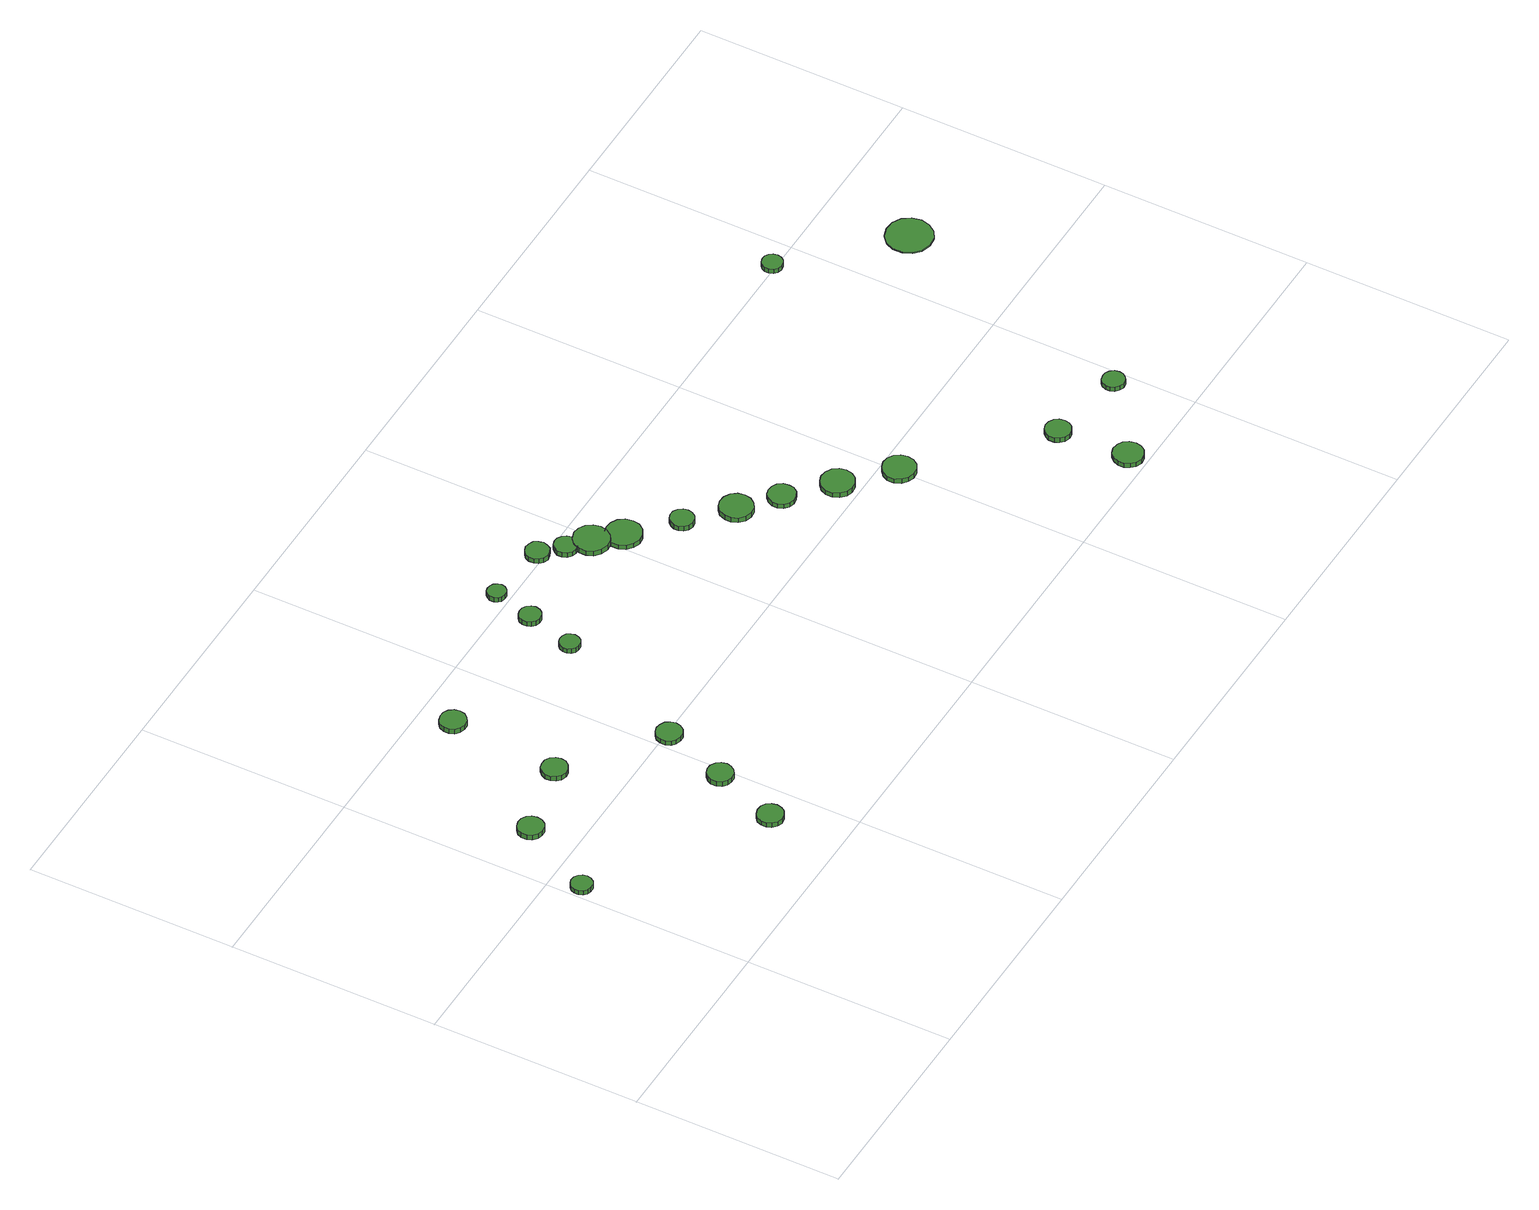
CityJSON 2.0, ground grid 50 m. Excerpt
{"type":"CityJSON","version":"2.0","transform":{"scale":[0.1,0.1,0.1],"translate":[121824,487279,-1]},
"CityObjects":{
"tree1":{"type":"SolitaryVegetationObject","attributes":{"function":"something"},"geometry":[{"type":"MultiSurface","lod":"1","boundaries":[[[0,1,2,3,4,5,6,7,8,9,10,11,12,13,14]],[[15,16,17,18,19,20,21,22,23,24,25,26,27,28,29]],[[0,29,28,1]],[[1,28,27,2]],[[2,27,26,3]],[[3,26,25,4]],[[4,25,24,5]],[[5,24,23,6]],[[6,23,22,7]],[[7,22,21,8]],[[8,21,20,9]],[[9,20,19,10]],[[10,19,18,11]],[[11,18,17,12]],[[12,17,16,13]],[[13,16,15,14]],[[14,15,29,0]]]}]},
"tree2":{"type":"SolitaryVegetationObject","attributes":{"function":"something"},"geometry":[{"type":"MultiSurface","lod":"1","boundaries":[[[30,31,32,33,34,35,36,37,38,39,40,41,42,43,44]],[[45,46,47,48,49,50,51,52,53,54,55,56,57,58,59]],[[30,59,58,31]],[[31,58,57,32]],[[32,57,56,33]],[[33,56,55,34]],[[34,55,54,35]],[[35,54,53,36]],[[36,53,52,37]],[[37,52,51,38]],[[38,51,50,39]],[[39,50,49,40]],[[40,49,48,41]],[[41,48,47,42]],[[42,47,46,43]],[[43,46,45,44]],[[44,45,59,30]]]}]},
"tree3":{"type":"SolitaryVegetationObject","attributes":{"function":"something"},"geometry":[{"type":"MultiSurface","lod":"1","boundaries":[[[60,61,62,63,64,65,66,67,68,69,70,71,72,73,74]],[[75,76,77,78,79,80,81,82,83,84,85,86,87,88,89]],[[60,89,88,61]],[[61,88,87,62]],[[62,87,86,63]],[[63,86,85,64]],[[64,85,84,65]],[[65,84,83,66]],[[66,83,82,67]],[[67,82,81,68]],[[68,81,80,69]],[[69,80,79,70]],[[70,79,78,71]],[[71,78,77,72]],[[72,77,76,73]],[[73,76,75,74]],[[74,75,89,60]]]}]},
"tree4":{"type":"SolitaryVegetationObject","attributes":{"function":"something"},"geometry":[{"type":"MultiSurface","lod":"1","boundaries":[[[90,91,92,93,94,95,96,97,98,99,100,101,102,103,104]],[[105,106,107,108,109,110,111,112,113,114,115,116,117,118,119]],[[90,119,118,91]],[[91,118,117,92]],[[92,117,116,93]],[[93,116,115,94]],[[94,115,114,95]],[[95,114,113,96]],[[96,113,112,97]],[[97,112,111,98]],[[98,111,110,99]],[[99,110,109,100]],[[100,109,108,101]],[[101,108,107,102]],[[102,107,106,103]],[[103,106,105,104]],[[104,105,119,90]]]}]},
"tree5":{"type":"SolitaryVegetationObject","attributes":{"function":"something"},"geometry":[{"type":"MultiSurface","lod":"1","boundaries":[[[120,121,122,123,124,125,126,127,128,129,130,131,132,133,134]],[[135,136,137,138,139,140,141,142,143,144,145,146,147,148,149]],[[120,149,148,121]],[[121,148,147,122]],[[122,147,146,123]],[[123,146,145,124]],[[124,145,144,125]],[[125,144,143,126]],[[126,143,142,127]],[[127,142,141,128]],[[128,141,140,129]],[[129,140,139,130]],[[130,139,138,131]],[[131,138,137,132]],[[132,137,136,133]],[[133,136,135,134]],[[134,135,149,120]]]}]},
"tree6":{"type":"SolitaryVegetationObject","attributes":{"function":"something"},"geometry":[{"type":"MultiSurface","lod":"1","boundaries":[[[150,151,152,153,154,155,156,157,158,159,160,161,162,163,164]],[[165,166,167,168,169,170,171,172,173,174,175,176,177,178,179]],[[150,179,178,151]],[[151,178,177,152]],[[152,177,176,153]],[[153,176,175,154]],[[154,175,174,155]],[[155,174,173,156]],[[156,173,172,157]],[[157,172,171,158]],[[158,171,170,159]],[[159,170,169,160]],[[160,169,168,161]],[[161,168,167,162]],[[162,167,166,163]],[[163,166,165,164]],[[164,165,179,150]]]}]},
"tree7":{"type":"SolitaryVegetationObject","attributes":{"function":"something"},"geometry":[{"type":"MultiSurface","lod":"1","boundaries":[[[180,181,182,183,184,185,186,187,188,189,190,191,192,193,194]],[[195,196,197,198,199,200,201,202,203,204,205,206,207,208,209]],[[180,209,208,181]],[[181,208,207,182]],[[182,207,206,183]],[[183,206,205,184]],[[184,205,204,185]],[[185,204,203,186]],[[186,203,202,187]],[[187,202,201,188]],[[188,201,200,189]],[[189,200,199,190]],[[190,199,198,191]],[[191,198,197,192]],[[192,197,196,193]],[[193,196,195,194]],[[194,195,209,180]]]}]},
"tree8":{"type":"SolitaryVegetationObject","attributes":{"function":"something"},"geometry":[{"type":"MultiSurface","lod":"1","boundaries":[[[210,211,212,213,214,215,216,217,218,219,220,221,222,223,224]],[[225,226,227,228,229,230,231,232,233,234,235,236,237,238,239]],[[210,239,238,211]],[[211,238,237,212]],[[212,237,236,213]],[[213,236,235,214]],[[214,235,234,215]],[[215,234,233,216]],[[216,233,232,217]],[[217,232,231,218]],[[218,231,230,219]],[[219,230,229,220]],[[220,229,228,221]],[[221,228,227,222]],[[222,227,226,223]],[[223,226,225,224]],[[224,225,239,210]]]}]},
"tree9":{"type":"SolitaryVegetationObject","attributes":{"function":"something"},"geometry":[{"type":"MultiSurface","lod":"1","boundaries":[[[240,241,242,243,244,245,246,247,248,249,250,251,252,253,254]],[[255,256,257,258,259,260,261,262,263,264,265,266,267,268,269]],[[240,269,268,241]],[[241,268,267,242]],[[242,267,266,243]],[[243,266,265,244]],[[244,265,264,245]],[[245,264,263,246]],[[246,263,262,247]],[[247,262,261,248]],[[248,261,260,249]],[[249,260,259,250]],[[250,259,258,251]],[[251,258,257,252]],[[252,257,256,253]],[[253,256,255,254]],[[254,255,269,240]]]}]},
"tree10":{"type":"SolitaryVegetationObject","attributes":{"function":"something"},"geometry":[{"type":"MultiSurface","lod":"1","boundaries":[[[270,271,272,273,274,275,276,277,278,279,280,281,282,283,284]],[[285,286,287,288,289,290,291,292,293,294,295,296,297,298,299]],[[270,299,298,271]],[[271,298,297,272]],[[272,297,296,273]],[[273,296,295,274]],[[274,295,294,275]],[[275,294,293,276]],[[276,293,292,277]],[[277,292,291,278]],[[278,291,290,279]],[[279,290,289,280]],[[280,289,288,281]],[[281,288,287,282]],[[282,287,286,283]],[[283,286,285,284]],[[284,285,299,270]]]}]},
"tree11":{"type":"SolitaryVegetationObject","attributes":{"function":"something"},"geometry":[{"type":"MultiSurface","lod":"1","boundaries":[[[300,301,302,303,304,305,306,307,308,309,310,311,312,313,314]],[[315,316,317,318,319,320,321,322,323,324,325,326,327,328,329]],[[300,329,328,301]],[[301,328,327,302]],[[302,327,326,303]],[[303,326,325,304]],[[304,325,324,305]],[[305,324,323,306]],[[306,323,322,307]],[[307,322,321,308]],[[308,321,320,309]],[[309,320,319,310]],[[310,319,318,311]],[[311,318,317,312]],[[312,317,316,313]],[[313,316,315,314]],[[314,315,329,300]]]}]},
"tree12":{"type":"SolitaryVegetationObject","attributes":{"function":"something"},"geometry":[{"type":"MultiSurface","lod":"1","boundaries":[[[330,331,332,333,334,335,336,337,338,339,340,341,342,343,344]],[[345,346,347,348,349,350,351,352,353,354,355,356,357,358,359]],[[330,359,358,331]],[[331,358,357,332]],[[332,357,356,333]],[[333,356,355,334]],[[334,355,354,335]],[[335,354,353,336]],[[336,353,352,337]],[[337,352,351,338]],[[338,351,350,339]],[[339,350,349,340]],[[340,349,348,341]],[[341,348,347,342]],[[342,347,346,343]],[[343,346,345,344]],[[344,345,359,330]]]}]},
"tree13":{"type":"SolitaryVegetationObject","attributes":{"function":"something"},"geometry":[{"type":"MultiSurface","lod":"1","boundaries":[[[360,361,362,363,364,365,366,367,368,369,370,371,372,373,374]],[[375,376,377,378,379,380,381,382,383,384,385,386,387,388,389]],[[360,389,388,361]],[[361,388,387,362]],[[362,387,386,363]],[[363,386,385,364]],[[364,385,384,365]],[[365,384,383,366]],[[366,383,382,367]],[[367,382,381,368]],[[368,381,380,369]],[[369,380,379,370]],[[370,379,378,371]],[[371,378,377,372]],[[372,377,376,373]],[[373,376,375,374]],[[374,375,389,360]]]}]},
"tree14":{"type":"SolitaryVegetationObject","attributes":{"function":"something"},"geometry":[{"type":"MultiSurface","lod":"1","boundaries":[[[390,391,392,393,394,395,396,397,398,399,400,401,402,403,404]],[[405,406,407,408,409,410,411,412,413,414,415,416,417,418,419]],[[390,419,418,391]],[[391,418,417,392]],[[392,417,416,393]],[[393,416,415,394]],[[394,415,414,395]],[[395,414,413,396]],[[396,413,412,397]],[[397,412,411,398]],[[398,411,410,399]],[[399,410,409,400]],[[400,409,408,401]],[[401,408,407,402]],[[402,407,406,403]],[[403,406,405,404]],[[404,405,419,390]]]}]},
"tree15":{"type":"SolitaryVegetationObject","attributes":{"function":"something"},"geometry":[{"type":"MultiSurface","lod":"1","boundaries":[[[420,421,422,423,424,425,426,427,428,429,430,431,432,433,434]],[[435,436,437,438,439,440,441,442,443,444,445,446,447,448,449]],[[420,449,448,421]],[[421,448,447,422]],[[422,447,446,423]],[[423,446,445,424]],[[424,445,444,425]],[[425,444,443,426]],[[426,443,442,427]],[[427,442,441,428]],[[428,441,440,429]],[[429,440,439,430]],[[430,439,438,431]],[[431,438,437,432]],[[432,437,436,433]],[[433,436,435,434]],[[434,435,449,420]]]}]},
"tree16":{"type":"SolitaryVegetationObject","attributes":{"function":"something"},"geometry":[{"type":"MultiSurface","lod":"1","boundaries":[[[450,451,452,453,454,455,456,457,458,459,460,461,462,463,464]],[[465,466,467,468,469,470,471,472,473,474,475,476,477,478,479]],[[450,479,478,451]],[[451,478,477,452]],[[452,477,476,453]],[[453,476,475,454]],[[454,475,474,455]],[[455,474,473,456]],[[456,473,472,457]],[[457,472,471,458]],[[458,471,470,459]],[[459,470,469,460]],[[460,469,468,461]],[[461,468,467,462]],[[462,467,466,463]],[[463,466,465,464]],[[464,465,479,450]]]}]},
"tree17":{"type":"SolitaryVegetationObject","attributes":{"function":"something"},"geometry":[{"type":"MultiSurface","lod":"1","boundaries":[[[480,481,482,483,484,485,486,487,488,489,490,491,492,493,494]],[[495,496,497,498,499,500,501,502,503,504,505,506,507,508,509]],[[480,509,508,481]],[[481,508,507,482]],[[482,507,506,483]],[[483,506,505,484]],[[484,505,504,485]],[[485,504,503,486]],[[486,503,502,487]],[[487,502,501,488]],[[488,501,500,489]],[[489,500,499,490]],[[490,499,498,491]],[[491,498,497,492]],[[492,497,496,493]],[[493,496,495,494]],[[494,495,509,480]]]}]},
"tree18":{"type":"SolitaryVegetationObject","attributes":{"function":"something"},"geometry":[{"type":"MultiSurface","lod":"1","boundaries":[[[510,511,512,513,514,515,516,517,518,519,520,521,522,523,524]],[[525,526,527,528,529,530,531,532,533,534,535,536,537,538,539]],[[510,539,538,511]],[[511,538,537,512]],[[512,537,536,513]],[[513,536,535,514]],[[514,535,534,515]],[[515,534,533,516]],[[516,533,532,517]],[[517,532,531,518]],[[518,531,530,519]],[[519,530,529,520]],[[520,529,528,521]],[[521,528,527,522]],[[522,527,526,523]],[[523,526,525,524]],[[524,525,539,510]]]}]},
"tree19":{"type":"SolitaryVegetationObject","attributes":{"function":"something"},"geometry":[{"type":"MultiSurface","lod":"1","boundaries":[[[540,541,542,543,544,545,546,547,548,549,550,551,552,553,554]],[[555,556,557,558,559,560,561,562,563,564,565,566,567,568,569]],[[540,569,568,541]],[[541,568,567,542]],[[542,567,566,543]],[[543,566,565,544]],[[544,565,564,545]],[[545,564,563,546]],[[546,563,562,547]],[[547,562,561,548]],[[548,561,560,549]],[[549,560,559,550]],[[550,559,558,551]],[[551,558,557,552]],[[552,557,556,553]],[[553,556,555,554]],[[554,555,569,540]]]}]},
"tree20":{"type":"SolitaryVegetationObject","attributes":{"function":"something"},"geometry":[{"type":"MultiSurface","lod":"1","boundaries":[[[570,571,572,573,574,575,576,577,578,579,580,581,582,583,584]],[[585,586,587,588,589,590,591,592,593,594,595,596,597,598,599]],[[570,599,598,571]],[[571,598,597,572]],[[572,597,596,573]],[[573,596,595,574]],[[574,595,594,575]],[[575,594,593,576]],[[576,593,592,577]],[[577,592,591,578]],[[578,591,590,579]],[[579,590,589,580]],[[580,589,588,581]],[[581,588,587,582]],[[582,587,586,583]],[[583,586,585,584]],[[584,585,599,570]]]}]},
"tree21":{"type":"SolitaryVegetationObject","attributes":{"function":"something"},"geometry":[{"type":"MultiSurface","lod":"1","boundaries":[[[600,601,602,603,604,605,606,607,608,609,610,611,612,613,614]],[[615,616,617,618,619,620,621,622,623,624,625,626,627,628,629]],[[600,629,628,601]],[[601,628,627,602]],[[602,627,626,603]],[[603,626,625,604]],[[604,625,624,605]],[[605,624,623,606]],[[606,623,622,607]],[[607,622,621,608]],[[608,621,620,609]],[[609,620,619,610]],[[610,619,618,611]],[[611,618,617,612]],[[612,617,616,613]],[[613,616,615,614]],[[614,615,629,600]]]}]},
"tree22":{"type":"SolitaryVegetationObject","attributes":{"function":"something"},"geometry":[{"type":"MultiSurface","lod":"1","boundaries":[[[630,631,632,633,634,635,636,637,638,639,640,641,642,643,644]],[[645,646,647,648,649,650,651,652,653,654,655,656,657,658,659]],[[630,659,658,631]],[[631,658,657,632]],[[632,657,656,633]],[[633,656,655,634]],[[634,655,654,635]],[[635,654,653,636]],[[636,653,652,637]],[[637,652,651,638]],[[638,651,650,639]],[[639,650,649,640]],[[640,649,648,641]],[[641,648,647,642]],[[642,647,646,643]],[[643,646,645,644]],[[644,645,659,630]]]}]},
"tree23":{"type":"SolitaryVegetationObject","attributes":{"function":"something"},"geometry":[{"type":"MultiSurface","lod":"1","boundaries":[[[660,661,662,663,664,665,666,667,668,669,670,671,672,673,674]],[[675,676,677,678,679,680,681,682,683,684,685,686,687,688,689]],[[660,689,688,661]],[[661,688,687,662]],[[662,687,686,663]],[[663,686,685,664]],[[664,685,684,665]],[[665,684,683,666]],[[666,683,682,667]],[[667,682,681,668]],[[668,681,680,669]],[[669,680,679,670]],[[670,679,678,671]],[[671,678,677,672]],[[672,677,676,673]],[[673,676,675,674]],[[674,675,689,660]]]}]},
"tree24":{"type":"SolitaryVegetationObject","attributes":{"function":"something"},"geometry":[{"type":"MultiSurface","lod":"1","boundaries":[[[690,691,692,693,694,695,696,697,698,699,700,701,702,703,704]],[[705,706,707,708,709,710,711,712,713,714,715,716,717,718,719]],[[690,719,718,691]],[[691,718,717,692]],[[692,717,716,693]],[[693,716,715,694]],[[694,715,714,695]],[[695,714,713,696]],[[696,713,712,697]],[[697,712,711,698]],[[698,711,710,699]],[[699,710,709,700]],[[700,709,708,701]],[[701,708,707,702]],[[702,707,706,703]],[[703,706,705,704]],[[704,705,719,690]]]}]}
},
"vertices":[
[50,426,29],[48,436,29],[42,444,29],[33,450,29],[22,451,29],[12,447,29],[5,440,29],[1,431,29],[1,421,29],[5,411,29],[12,404,29],[22,401,29],[33,402,29],[42,407,29],[48,416,29],[48,416,16],[42,407,16],[33,402,16],[22,401,16],[12,404,16],[5,411,16],[1,421,16],[1,431,16],[5,440,16],[12,447,16],[22,451,16],[33,450,16],[42,444,16],[48,436,16],[50,426,16],
[157,608,31],[154,620,31],[147,630,31],[136,637,31],[123,638,31],[111,634,31],[101,626,31],[96,614,31],[96,601,31],[101,590,31],[111,581,31],[123,577,31],[136,578,31],[147,585,31],[154,595,31],[154,595,18],[147,585,18],[136,578,18],[123,577,18],[111,581,18],[101,590,18],[96,601,18],[96,614,18],[101,626,18],[111,634,18],[123,638,18],[136,637,18],[147,630,18],[154,620,18],[157,608,18],
[443,173,30],[440,185,30],[433,196,30],[422,202,30],[409,203,30],[397,199,30],[387,191,30],[382,179,30],[382,166,30],[387,155,30],[397,146,30],[409,142,30],[422,144,30],[433,150,30],[440,160,30],[440,160,17],[433,150,17],[422,144,17],[409,142,17],[397,146,17],[387,155,17],[382,166,17],[382,179,17],[387,191,17],[397,199,17],[409,203,17],[422,202,17],[433,196,17],[440,185,17],[443,173,17],
[343,652,30],[341,664,30],[333,675,30],[322,681,30],[309,682,30],[297,679,30],[288,670,30],[283,658,30],[283,646,30],[288,634,30],[297,625,30],[309,621,30],[322,623,30],[333,629,30],[341,640,30],[341,640,17],[333,629,17],[322,623,17],[309,621,17],[297,625,17],[288,634,17],[283,646,17],[283,658,17],[288,670,17],[297,679,17],[309,682,17],[322,681,17],[333,675,17],[341,664,17],[343,652,17],
[502,329,31],[499,342,31],[492,352,31],[481,359,31],[468,360,31],[456,356,31],[446,347,31],[441,336,31],[441,323,31],[446,311,31],[456,303,31],[468,299,31],[481,300,31],[492,307,31],[499,317,31],[499,317,18],[492,307,18],[481,300,18],[468,299,18],[456,303,18],[446,311,18],[441,323,18],[441,336,18],[446,347,18],[456,356,18],[468,360,18],[481,359,18],[492,352,18],[499,342,18],[502,329,18],
[366,916,31],[364,928,31],[356,939,31],[345,945,31],[332,946,31],[320,942,31],[310,934,31],[305,922,31],[305,909,31],[310,897,31],[320,889,31],[332,885,31],[345,886,31],[356,893,31],[364,903,31],[364,903,18],[356,893,18],[345,886,18],[332,885,18],[320,889,18],[310,897,18],[305,909,18],[305,922,18],[310,934,18],[320,942,18],[332,946,18],[345,945,18],[356,939,18],[364,928,18],[366,916,18],
[561,488,30],[558,501,30],[551,511,30],[539,517,30],[527,519,30],[515,515,30],[505,506,30],[500,494,30],[500,482,30],[505,470,30],[515,462,30],[527,458,30],[539,459,30],[551,465,30],[558,476,30],[558,476,18],[551,465,18],[539,459,18],[527,458,18],[515,462,18],[505,470,18],[500,482,18],[500,494,18],[505,506,18],[515,515,18],[527,519,18],[539,517,18],[551,511,18],[558,501,18],[561,488,18],
[697,813,30],[694,823,30],[689,831,30],[680,836,30],[670,837,30],[660,834,30],[653,827,30],[649,818,30],[649,808,30],[653,799,30],[660,792,30],[670,789,30],[680,790,30],[689,795,30],[694,803,30],[694,803,17],[689,795,17],[680,790,17],[670,789,17],[660,792,17],[653,799,17],[649,808,17],[649,818,17],[653,827,17],[660,834,17],[670,837,17],[680,836,17],[689,831,17],[694,823,17],[697,813,17],
[732,930,30],[729,940,30],[723,949,30],[714,954,30],[703,955,30],[693,952,30],[685,945,30],[681,935,30],[681,924,30],[685,915,30],[693,907,30],[703,904,30],[714,905,30],[723,911,30],[729,919,30],[729,919,17],[723,911,17],[714,905,17],[703,904,17],[693,907,17],[685,915,17],[681,924,17],[681,935,17],[685,945,17],[693,952,17],[703,955,17],[714,954,17],[723,949,17],[729,940,17],[732,930,17],
[755,1027,32],[753,1036,32],[747,1044,32],[739,1048,32],[730,1049,32],[721,1047,32],[715,1040,32],[711,1032,32],[711,1023,32],[715,1014,32],[721,1008,32],[730,1006,32],[739,1006,32],[747,1011,32],[753,1018,32],[753,1018,19],[747,1011,19],[739,1006,19],[730,1006,19],[721,1008,19],[715,1014,19],[711,1023,19],[711,1032,19],[715,1040,19],[721,1047,19],[730,1049,19],[739,1048,19],[747,1044,19],[753,1036,19],[755,1027,19],
[915,1012,31],[912,1023,31],[906,1033,31],[896,1038,31],[884,1040,31],[873,1036,31],[864,1028,31],[860,1018,31],[860,1006,31],[864,996,31],[873,988,31],[884,984,31],[896,986,31],[906,991,31],[912,1001,31],[912,1001,18],[906,991,18],[896,986,18],[884,984,18],[873,988,18],[864,996,18],[860,1006,18],[860,1018,18],[864,1028,18],[873,1036,18],[884,1040,18],[896,1038,18],[906,1033,18],[912,1023,18],[915,1012,18],
[963,969,27],[961,980,27],[954,989,27],[945,995,27],[934,996,27],[923,993,27],[915,985,27],[910,975,27],[910,964,27],[915,953,27],[923,946,27],[934,942,27],[945,944,27],[954,949,27],[961,958,27],[961,958,14],[954,949,14],[945,944,14],[934,942,14],[923,946,14],[915,953,14],[910,964,14],[910,975,14],[915,985,14],[923,993,14],[934,996,14],[945,995,14],[954,989,14],[961,980,14],[963,969,14],
[1021,929,29],[1017,946,29],[1007,960,29],[992,969,29],[975,971,29],[958,965,29],[945,954,29],[938,938,29],[938,920,29],[945,904,29],[958,893,29],[975,887,29],[992,889,29],[1007,898,29],[1017,912,29],[1017,912,16],[1007,898,16],[992,889,16],[975,887,16],[958,893,16],[945,904,16],[938,920,16],[938,938,16],[945,954,16],[958,965,16],[975,971,16],[992,969,16],[1007,960,16],[1017,946,16],[1021,929,16],
[1072,877,27],[1069,895,27],[1058,909,27],[1043,917,27],[1026,919,27],[1010,914,27],[997,902,27],[990,886,27],[990,869,27],[997,853,27],[1010,841,27],[1026,836,27],[1043,838,27],[1058,846,27],[1069,860,27],[1069,860,15],[1058,846,15],[1043,838,15],[1026,836,15],[1010,841,15],[997,853,15],[990,869,15],[990,886,15],[997,902,15],[1010,914,15],[1026,919,15],[1043,917,15],[1058,909,15],[1069,895,15],[1072,877,15],
[1159,789,27],[1157,800,27],[1150,810,27],[1140,816,27],[1128,817,27],[1117,813,27],[1109,805,27],[1104,795,27],[1104,783,27],[1109,772,27],[1117,765,27],[1128,761,27],[1140,762,27],[1150,768,27],[1157,778,27],[1157,778,14],[1150,768,14],[1140,762,14],[1128,761,14],[1117,765,14],[1109,772,14],[1104,783,14],[1104,795,14],[1109,805,14],[1117,813,14],[1128,817,14],[1140,816,14],[1150,810,14],[1157,800,14],[1159,789,14],
[1259,704,28],[1256,720,28],[1246,733,28],[1232,741,28],[1216,743,28],[1200,738,28],[1188,727,28],[1182,712,28],[1182,696,28],[1188,681,28],[1200,670,28],[1216,665,28],[1232,666,28],[1246,675,28],[1256,688,28],[1256,688,15],[1246,675,15],[1232,666,15],[1216,665,15],[1200,670,15],[1188,681,15],[1182,696,15],[1182,712,15],[1188,727,15],[1200,738,15],[1216,743,15],[1232,741,15],[1246,733,15],[1256,720,15],[1259,704,15],
[1334,636,26],[1332,650,26],[1324,661,26],[1312,667,26],[1299,669,26],[1286,665,26],[1276,656,26],[1270,643,26],[1270,630,26],[1276,617,26],[1286,608,26],[1299,604,26],[1312,606,26],[1324,612,26],[1332,623,26],[1332,623,14],[1324,612,14],[1312,606,14],[1299,604,14],[1286,608,14],[1276,617,14],[1270,630,14],[1270,643,14],[1276,656,14],[1286,665,14],[1299,669,14],[1312,667,14],[1324,661,14],[1332,650,14],[1334,636,14],
[1435,550,27],[1431,566,27],[1422,579,27],[1407,587,27],[1391,589,27],[1376,584,27],[1364,573,27],[1357,558,27],[1357,542,27],[1364,527,27],[1376,516,27],[1391,511,27],[1407,513,27],[1422,521,27],[1431,534,27],[1431,534,14],[1422,521,14],[1407,513,14],[1391,511,14],[1376,516,14],[1364,527,14],[1357,542,14],[1357,558,14],[1364,573,14],[1376,584,14],[1391,589,14],[1407,587,14],[1422,579,14],[1431,566,14],[1435,550,14],
[1537,455,26],[1534,470,26],[1525,483,26],[1511,491,26],[1495,493,26],[1480,488,26],[1468,477,26],[1461,463,26],[1461,447,26],[1468,432,26],[1480,422,26],[1495,417,26],[1511,418,26],[1525,426,26],[1534,439,26],[1534,439,13],[1525,426,13],[1511,418,13],[1495,417,13],[1480,422,13],[1468,432,13],[1461,447,13],[1461,463,13],[1468,477,13],[1480,488,13],[1495,493,13],[1511,491,13],[1525,483,13],[1534,470,13],[1537,455,13],
[1813,42,26],[1810,57,26],[1802,69,26],[1789,76,26],[1774,78,26],[1760,73,26],[1750,63,26],[1744,50,26],[1744,35,26],[1750,22,26],[1760,12,26],[1774,7,26],[1789,9,26],[1802,16,26],[1810,28,26],[1810,28,14],[1802,16,14],[1789,9,14],[1774,7,14],[1760,12,14],[1750,22,14],[1744,35,14],[1744,50,14],[1750,63,14],[1760,73,14],[1774,78,14],[1789,76,14],[1802,69,14],[1810,57,14],[1813,42,14],
[1798,211,28],[1796,223,28],[1789,233,28],[1778,239,28],[1765,241,28],[1753,237,28],[1744,228,28],[1739,217,28],[1739,204,28],[1744,193,28],[1753,184,28],[1765,180,28],[1778,182,28],[1789,188,28],[1796,198,28],[1796,198,15],[1789,188,15],[1778,182,15],[1765,180,15],[1753,184,15],[1744,193,15],[1739,204,15],[1739,217,15],[1744,228,15],[1753,237,15],[1765,241,15],[1778,239,15],[1789,233,15],[1796,223,15],[1798,211,15],
[1988,180,29],[1986,191,29],[1979,200,29],[1970,205,29],[1959,206,29],[1948,203,29],[1940,196,29],[1936,186,29],[1936,175,29],[1940,165,29],[1948,158,29],[1959,154,29],[1970,155,29],[1979,161,29],[1986,170,29],[1986,170,17],[1979,161,17],[1970,155,17],[1959,154,17],[1948,158,17],[1940,165,17],[1936,175,17],[1936,186,17],[1940,196,17],[1948,203,17],[1959,206,17],[1970,205,17],[1979,200,17],[1986,191,17],[1988,180,17],
[1948,1004,30],[1946,1014,30],[1940,1022,30],[1932,1027,30],[1922,1028,30],[1912,1025,30],[1904,1018,30],[1900,1009,30],[1900,999,30],[1904,990,30],[1912,983,30],[1922,980,30],[1932,981,30],[1940,986,30],[1946,994,30],[1946,994,18],[1940,986,18],[1932,981,18],[1922,980,18],[1912,983,18],[1904,990,18],[1900,999,18],[1900,1009,18],[1904,1018,18],[1912,1025,18],[1922,1028,18],[1932,1027,18],[1940,1022,18],[1946,1014,18],[1948,1004,18],
[2211,793,12],[2206,815,12],[2193,834,12],[2173,845,12],[2151,847,12],[2129,840,12],[2112,825,12],[2103,805,12],[2103,782,12],[2112,761,12],[2129,746,12],[2151,739,12],[2173,741,12],[2193,753,12],[2206,771,12],[2206,771,9],[2193,753,9],[2173,741,9],[2151,739,9],[2129,746,9],[2112,761,9],[2103,782,9],[2103,805,9],[2112,825,9],[2129,840,9],[2151,847,9],[2173,845,9],[2193,834,9],[2206,815,9],[2211,793,9]
]}
